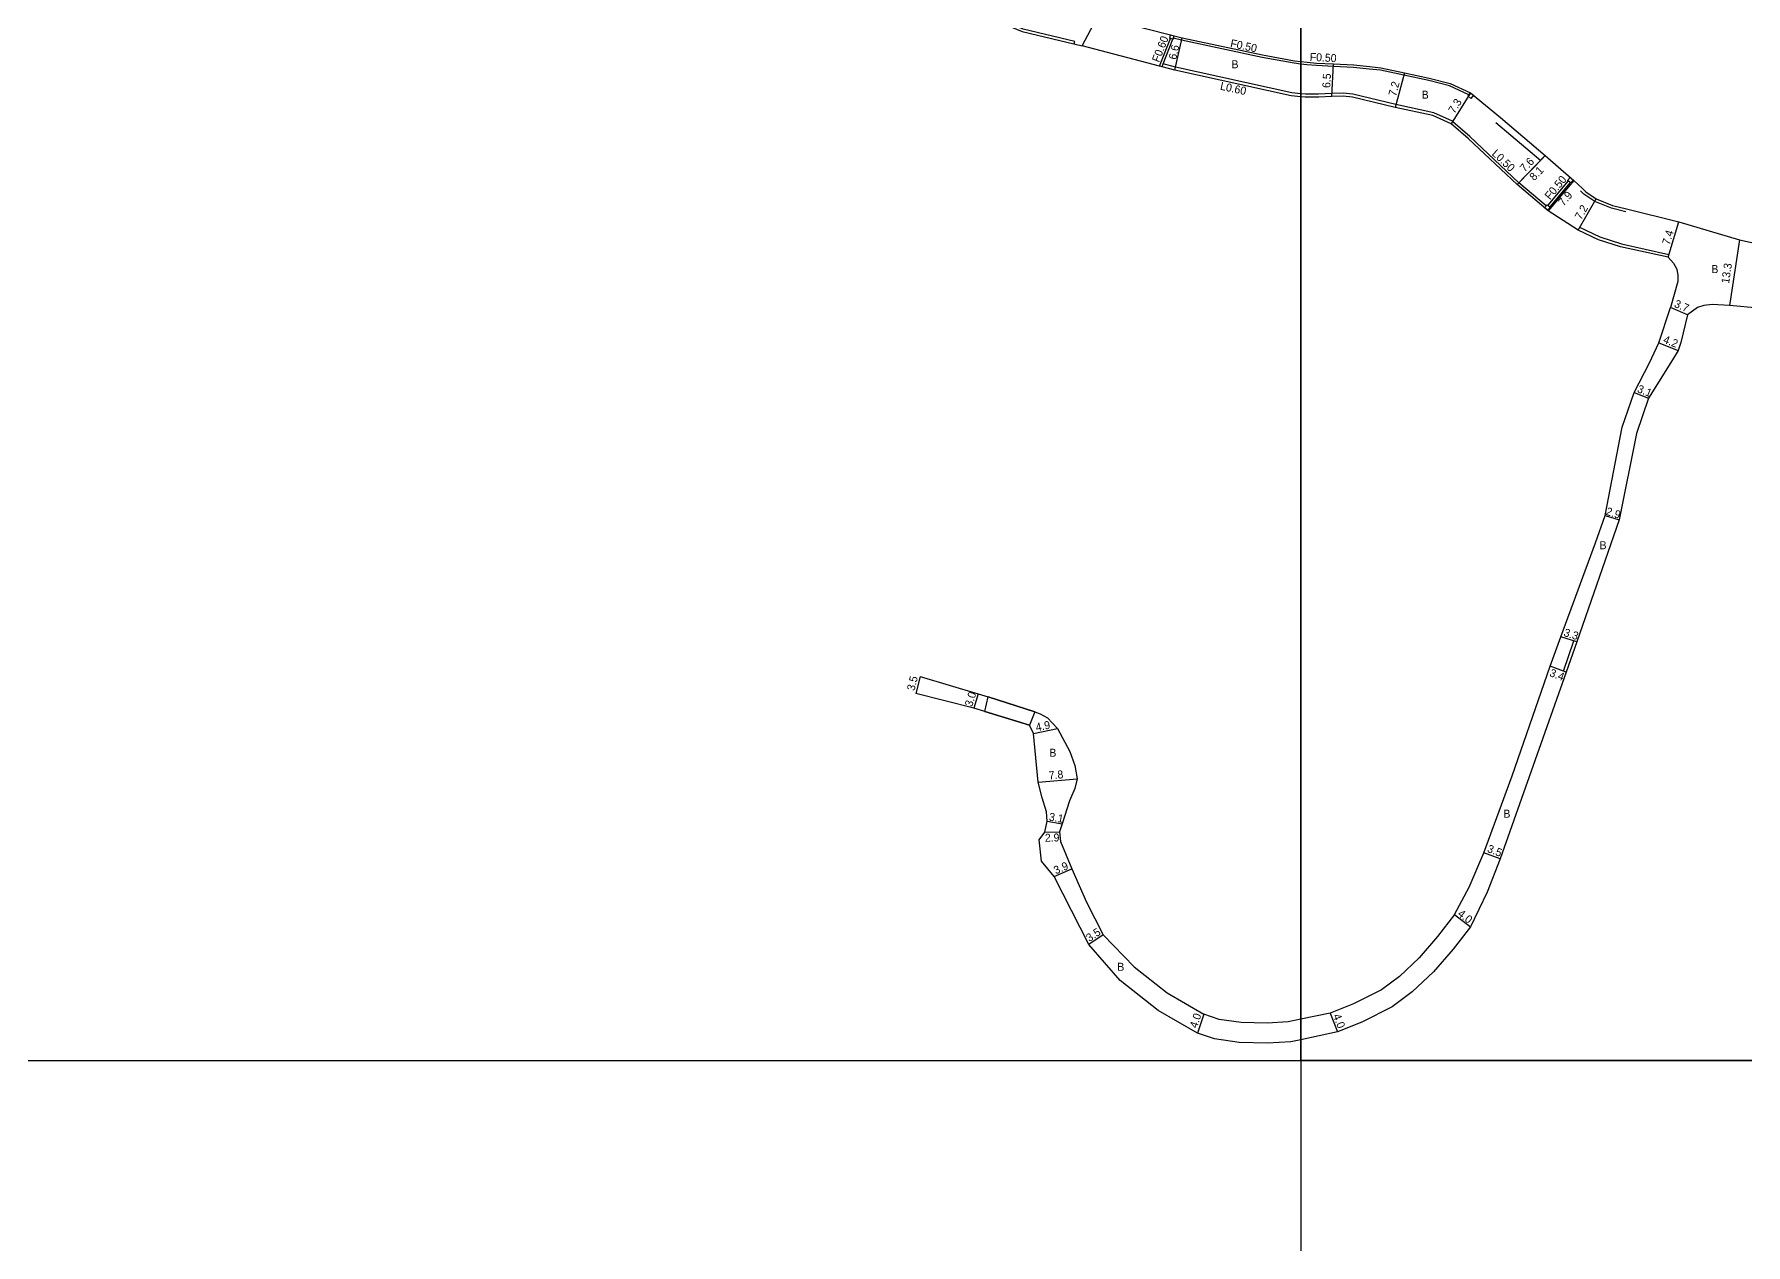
# Model space of a CAD drawing. Header units: metres. Extents: x 0 to 4000, y -99000 to -96000.
# Drawn here: x 546.8 to 889, y -97836.9 to -97594.8 of the extents above; entities that cross this region are included whole.
import ezdxf

# ---------------------------------------------------------------- set-up
doc = ezdxf.new("R2010")
doc.units = ezdxf.units.M
doc.header["$LTSCALE"] = 2.5
for name, color, linetype in [('側溝・桝', 7, 'Continuous'), ('図郭', 7, 'Continuous'), ('幅員', 7, 'Continuous'), ('歩道・分離帯・安全施設', 7, 'Continuous'), ('舗装', 7, 'Continuous'), ('道路', 7, 'Continuous')]:
    doc.layers.add(name, color=color, linetype=linetype)
doc.styles.get("Standard").update_dxf_attribs({"font": ''})
doc.styles.get('Standard').set_extended_font_data('@MS PGothic')

msp = doc.modelspace()

# ---------------------------------------------------------------- linework, layer by layer
at = {"layer": '側溝・桝'}
for points in [[(754.85, -97596.29), (744.5, -97593.82), (724.21, -97585.45)], [(771.8, -97601.21), (773.95, -97595.69)], [(772.28, -97601.34), (772.5, -97600.77), (774.44, -97595.82)], [(800, -97600.8), (798.67, -97600.65), (792.29, -97599.46), (776.18, -97596.05), (774.52, -97595.63)], [(754.74, -97596.78), (754.85, -97596.29)], [(800, -97606.72), (798.2, -97606.53), (774.97, -97601.42), (772.5, -97600.77)], [(833.57, -97606.93), (829.73, -97605.15), (825.58, -97604.1), (820.62, -97603.01), (815.95, -97602.05), (813.71, -97601.8), (810.56, -97601.46), (806.56, -97601.26), (803.14, -97601.09), (801.22, -97600.94), (800, -97600.8)], [(849.07, -97629.14), (843.57, -97624.54), (833.82, -97615.3), (830.4, -97612.37), (830.32, -97612.2), (826.62, -97610.53), (819.01, -97608.89), (810.44, -97606.8), (808.51, -97606.63), (806.2, -97606.65), (803.57, -97606.84), (800.93, -97606.82), (800, -97606.72)], [(853.45, -97624.17), (849.41, -97629.03)], [(853.83, -97624.5), (849.79, -97629.35)]]:
    msp.add_lwpolyline(points, dxfattribs=at)
for points in [[(773.8, -97595.66), (773.97, -97594.98), (774.65, -97595.15), (774.52, -97595.63), (774.47, -97595.83), (774.44, -97595.82), (773.95, -97595.69)], [(833.4, -97607.15), (833.57, -97606.93), (833.91, -97606.53), (834.52, -97607.04), (834.01, -97607.65)], [(853.35, -97624.08), (853.87, -97623.48), (854.47, -97624.01), (853.95, -97624.61), (853.83, -97624.5), (853.45, -97624.17)], [(849.87, -97629.42), (849.36, -97630.04), (848.75, -97629.52), (849.26, -97628.91), (849.41, -97629.03), (849.79, -97629.35)]]:
    msp.add_lwpolyline(points, close=True, dxfattribs=at)
at = {"layer": '図郭'}
for points in [[(0, -97800), (800, -97800), (800, -97200), (0, -97200)], [(800, -97800), (1600, -97800), (1600, -97200), (800, -97200)], [(800, -98400), (1600, -98400), (1600, -97800), (800, -97800)]]:
    msp.add_lwpolyline(points, close=True, dxfattribs=at)
at = {"layer": '幅員'}
for points in [[(756.32, -97597.15), (760.28, -97589.63)], [(774.83, -97602), (776.29, -97595.57)], [(806.22, -97607.26), (806.58, -97600.76)], [(820.72, -97602.52), (818.88, -97609.48)], [(833.93, -97606.54), (830.07, -97612.74)], [(843.23, -97624.91), (848.87, -97619.1)], [(848.53, -97619.46), (843.23, -97624.91)], [(854.59, -97624.11), (849.45, -97630.11)], [(855.46, -97633.98), (859.05, -97627.74)], [(873.44, -97639.43), (875.55, -97632.34)], [(887.68, -97635.92), (885.68, -97649.07)], [(877.29, -97650.91), (873.9, -97649.44)], [(871.56, -97656.54), (875.47, -97658.08)], [(866.66, -97666.45), (869.54, -97667.6)], [(860.87, -97691.04), (863.64, -97691.9)], [(855.17, -97716.29), (852.02, -97715.31)], [(853.08, -97722.4), (849.89, -97721.21)], [(723.92, -97723.27), (723.07, -97726.66)], [(735.55, -97726.7), (734.66, -97729.56)], [(746.61, -97734.65), (751.41, -97733.66)], [(747.51, -97744.39), (755.28, -97743.68)], [(749.28, -97752.17), (752.34, -97752.68)], [(748.86, -97754.38), (751.76, -97754.29)], [(839.89, -97759.73), (836.63, -97758.47)], [(750.68, -97763.24), (754.25, -97761.68)], [(830.74, -97770.86), (833.9, -97773.3)], [(760.51, -97774.89), (757.61, -97776.85)], [(780.64, -97790.76), (779.36, -97794.55)], [(805.85, -97790.59), (807.33, -97794.31)]]:
    msp.add_lwpolyline(points, dxfattribs=at)
at = {"layer": '歩道・分離帯・安全施設'}
for points in [[(847.98, -97620.15), (839.01, -97612.53)], [(864.99, -97630.35), (862.14, -97629.64), (858.77, -97628.27), (856.62, -97626.81), (855.91, -97626.15)], [(855.72, -97633.43), (859.76, -97635.35), (864.09, -97636.75), (873.57, -97638.84)], [(852.51, -97722.2), (854.61, -97716.09)]]:
    msp.add_lwpolyline(points, dxfattribs=at)
at = {"layer": '道路'}
for points in [[(752.05, -97575.67), (756.15, -97584.74), (758.08, -97587.91), (760.28, -97589.63), (766.66, -97593.12), (776.29, -97595.57), (792.38, -97598.96), (798.74, -97600.16), (800, -97600.3)], [(712.55, -97581.18), (744.34, -97594.3), (756.32, -97597.15)], [(800, -97607.32), (798.1, -97607.13), (774.83, -97602), (772.28, -97601.34), (771.8, -97601.21), (756.32, -97597.15)], [(800, -97600.3), (801.27, -97600.44), (803.18, -97600.59), (806.58, -97600.76), (810.6, -97600.96), (813.76, -97601.3), (816.03, -97601.55), (820.72, -97602.52), (825.7, -97603.61), (829.9, -97604.68), (833.93, -97606.54), (839.9, -97611.48), (848.87, -97619.1), (854.59, -97624.11), (856.32, -97625.71), (857, -97626.34), (859.05, -97627.74), (862.33, -97629.07), (865.13, -97629.76), (875.55, -97632.34)], [(873.44, -97639.43), (863.93, -97637.33), (859.54, -97635.91), (855.46, -97633.98), (849.45, -97630.11), (843.23, -97624.91), (833.48, -97615.67), (830.07, -97612.74), (826.43, -97611.11), (818.88, -97609.48), (810.34, -97607.4), (808.49, -97607.23), (806.22, -97607.26), (803.59, -97607.44), (800.9, -97607.42), (800, -97607.32)], [(875.55, -97632.34), (887.68, -97635.92), (891.96, -97636.89), (907.22, -97638.6)], [(873.44, -97639.43), (874.51, -97640.61), (875.2, -97641.78), (875.38, -97643.07), (875.38, -97644.29), (873.9, -97649.44)], [(830.74, -97770.86), (833.66, -97765.38), (836.63, -97758.47), (842.25, -97743.12), (849.89, -97721.21), (852.02, -97715.31), (858.89, -97696.54), (860.87, -97691.04), (864.25, -97673.38), (866.66, -97666.45), (869.74, -97660.54), (871.56, -97656.54), (873.9, -97649.44)], [(909.4, -97651.59), (891.51, -97649.63), (885.68, -97649.07), (882.25, -97648.86), (880.57, -97649.05), (879.33, -97649.45), (877.29, -97650.91)], [(877.29, -97650.91), (875.95, -97656.46), (875.47, -97658.08), (874.33, -97659.94), (869.54, -97667.6), (867.11, -97674.66), (863.64, -97691.9), (855.17, -97716.29), (853.08, -97722.4), (839.89, -97759.73), (837.28, -97766.35), (833.9, -97773.3)], [(723.92, -97723.27), (723.07, -97726.66)], [(723.92, -97723.27), (735.55, -97726.7), (737.49, -97727.32), (746.82, -97730.32), (747.92, -97730.68), (749.38, -97731.54), (751.41, -97733.66), (753.85, -97738.25), (754.81, -97741.07), (755.28, -97743.68), (754.87, -97745.62), (753.76, -97748.08), (752.34, -97752.68), (751.76, -97754.29), (752, -97756.23), (754.25, -97761.68)], [(750.68, -97763.24), (748.18, -97760.15), (747.72, -97755.88), (748.86, -97754.38), (749.28, -97752.17), (749.2, -97750.31), (748.3, -97747.52), (747.51, -97744.39), (746.61, -97734.65), (745.8, -97732.96), (736.84, -97730.23), (734.66, -97729.56), (723.07, -97726.66)], [(746.82, -97730.32), (737.49, -97727.32)], [(736.84, -97730.23), (745.8, -97732.96)], [(779.36, -97794.55), (771.48, -97790.04), (763.93, -97784.06), (757.61, -97776.85), (750.68, -97763.24)], [(754.25, -97761.68), (757.16, -97768.34), (760.51, -97774.89), (766.69, -97781.3), (773.31, -97786.48), (780.64, -97790.76)], [(830.74, -97770.86), (827.36, -97775.22), (823.67, -97779.5), (819.71, -97783.2), (816.13, -97785.86), (810.56, -97788.71), (805.85, -97790.59), (800, -97791.79)], [(833.9, -97773.3), (830.46, -97777.75), (826.56, -97782.27), (822.27, -97786.27), (818.25, -97789.27), (812.22, -97792.36), (807.33, -97794.31), (800, -97795.86)], [(800, -97791.79), (797.49, -97792.3), (793.3, -97792.58), (788.06, -97792.43), (783.7, -97791.8), (780.64, -97790.76)], [(800, -97795.86), (798.01, -97796.28), (793.37, -97796.58), (787.72, -97796.42), (782.76, -97795.71), (779.36, -97794.55)]]:
    msp.add_lwpolyline(points, dxfattribs=at)
msp.add_lwpolyline([(737.49, -97727.32), (746.82, -97730.32), (745.8, -97732.96), (736.84, -97730.23)], close=True, dxfattribs=at)

# ---------------------------------------------------------------- texts
at = {"layer": '側溝・桝'}
for s, rotation, p in [('F0.60', 68.6803, (771.68, -97600.57)), ('F0.50', 348.0792, (785.82, -97597.37)), ('F0.50', 356.9925, (801.77, -97600.15)), ('L0.60', 347.5851, (783.79, -97605.9)), ('L0.50', 316.5412, (838.08, -97618.85)), ('F0.50', 50.2455, (849.83, -97628.06))]:
    msp.add_text(s, height=1.6, rotation=rotation, dxfattribs=at).set_placement(p)
at = {"layer": '幅員'}
for s, rotation, p in [('6.6', 77.1696, (775.1, -97600.01)), ('6.5', 86.8113, (805.89, -97605.61)), ('7.2', 75.1783, (819.04, -97607.34)), ('7.3', 58.1585, (830.74, -97610.82)), ('7.6', 45.8503, (844.77, -97622.51)), ('8.1', 45.8476, (846.68, -97624.24)), ('7.9', 49.3893, (852.54, -97629.3)), ('7.2', 60.0849, (856.05, -97632.07)), ('7.4', 73.3874, (873.73, -97637.07)), ('13.3', 81.36, (885.61, -97644.76)), ('3.7', 336.4903, (874.5, -97649.3)), ('4.2', 338.4878, (872.31, -97656.48)), ('3.1', 338.2894, (867.11, -97666.34)), ('2.9', 342.7716, (860.86, -97690.88)), ('3.3', 342.8334, (852.44, -97715.12)), ('3.4', 339.6037, (849.6, -97723.13)), ('3.5', 75.9757, (722.78, -97726.2)), ('3.0', 72.7611, (734.31, -97729.4)), ('4.9', 11.677, (747.18, -97734.22)), ('7.8', 5.221, (749.7, -97743.84)), ('3.1', 350.6058, (749.58, -97752.04)), ('2.9', 1.696, (748.87, -97756.3)), ('3.5', 338.8309, (837.14, -97758.28)), ('3.9', 23.5111, (751.04, -97762.83)), ('4.0', 322.2561, (831.23, -97770.96)), ('3.5', 33.9125, (757.76, -97776.36)), ('4.0', 71.2728, (779.24, -97793.67)), ('4.0', 291.7205, (806.4, -97791.06))]:
    msp.add_text(s, height=1.6, rotation=rotation, dxfattribs=at).set_placement(p)
at = {"layer": '舗装'}
for p in [(786.16, -97601.64), (824.18, -97607.71), (882.09, -97642.59), (859.73, -97697.8), (749.75, -97739.29), (840.52, -97751.48), (763.33, -97782.08)]:
    msp.add_text('B', height=1.6, dxfattribs=at).set_placement(p)

doc.saveas('drawing.dxf')
